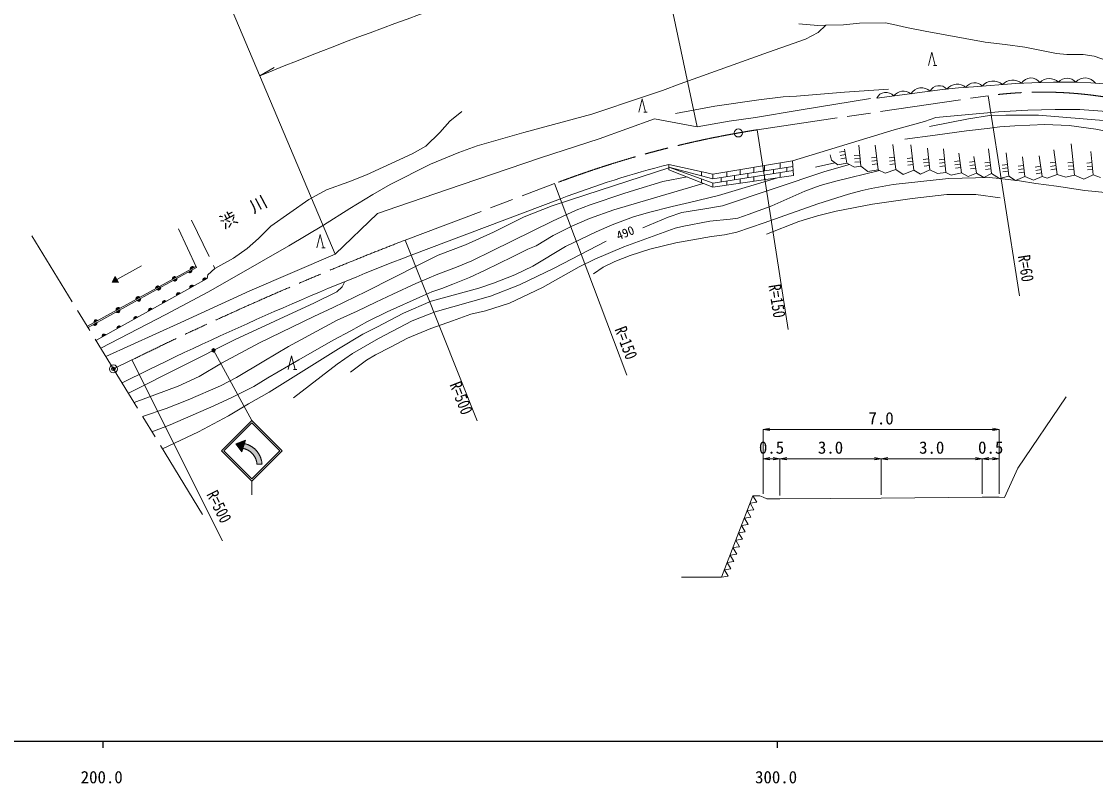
# Model space of a CAD drawing. Units: millimetres at full size, sheet at 1:1000, with parts at other scales. Extents: x 40000 to 680000, y 20000 to 380000.
# Drawn here: x 255948 to 415212, y 198715 to 311717 of the extents above; entities that cross this region are included whole.
import ezdxf
from ezdxf.enums import TextEntityAlignment as Align

# ---------------------------------------------------------------- set-up
doc = ezdxf.new("R2010")
doc.units = ezdxf.units.MM
doc.header["$LTSCALE"] = 1000
doc.header["$PDMODE"] = 32
doc.header["$PDSIZE"] = 500
doc.linetypes.add('CHAIN', pattern=[18.5, 12, -1.5, 3.5, -1.5])
doc.linetypes.add('DASHED', pattern=[7.5, 6, -1.5])
for name, color, linetype, lineweight in [('M-BGD', 7, 'Continuous', 13), ('M-BMK', 2, 'CHAIN', 13), ('M-BMK-HTXT', 7, 'Continuous', 13), ('M-BMK-SRVR', 3, 'Continuous', 13), ('M-STR-HTXT', 7, 'Continuous', 13), ('M-STR-STRC', 7, 'Continuous', 13), ('M-TTL-BAND', 7, 'Continuous', 25)]:
    doc.layers.add(name, color=color, linetype=linetype, lineweight=lineweight)
doc.layers.add('M-OTRS', color=6, linetype='Continuous')
doc.styles.add('ＭＳ ゴシック', font='')
doc.styles.get('ＭＳ ゴシック').set_extended_font_data('MS Gothic')

# ---------------------------------------------------------------- blocks, each defined once
blk = doc.blocks.new('open_arrow')
at = {"color": 0, "linetype": 'Continuous', "lineweight": -2}
blk.add_lwpolyline([(7.5, 1.25), (0, 0), (7.5, -1.25)], dxfattribs=at)

msp = doc.modelspace()

# ---------------------------------------------------------------- hatches: boundary and pattern name
at = {"layer": 'M-BGD'}
for points in [[(280677, 274559), (281225, 274862, -0.84072)], [(281541, 275249), (280993, 274947, -0.84072)], [(269851, 273880), (269394, 273055), (270336, 273005)], [(276401, 272411), (275853, 272109, -0.84072)], [(278890, 273786), (278342, 273483, -0.84072)], [(278434, 273318), (278981, 273621, -0.84072)], [(281478, 272510), (280931, 272205, -0.84072)], [(283388, 273576), (282841, 273271, -0.84072)], [(273481, 270800), (272934, 270497, -0.84072)], [(276035, 271992), (276583, 272295, -0.84072)], [(279467, 271387), (278920, 271082, -0.84072)], [(270552, 269182), (270004, 268880, -0.84072)], [(273056, 270344), (273604, 270647, -0.84072)], [(275312, 269068), (274765, 268763, -0.84072)], [(277402, 270235), (276856, 269930, -0.84072)], [(269996, 268651), (270544, 268954, -0.84072)], [(273152, 267862), (272605, 267557, -0.84072)], [(266571, 266757), (267119, 267060, -0.84072)], [(267277, 267374), (266729, 267072, -0.84072)], [(270672, 266477), (270125, 266172, -0.84072)], [(268467, 265247), (267921, 264942, -0.84072)]]:
    msp.add_hatch(color=256, dxfattribs=at).paths.add_polyline_path(points)
at = {"layer": 'M-STR-HTXT'}
msp.add_hatch(color=256, dxfattribs=at).paths.add_polyline_path([(284357, 262717, -0.41421), (284204, 263036, -0.41421), (284523, 263189, -1)])
at = {"layer": 'M-STR-STRC'}
for points in [[(289022, 249117), (289188, 249637), (287718, 249073), (288630, 247889), (288795, 248408), (288795, 248408)], [(289026, 249130), (289026, 249130), (289188, 249637), (287718, 249073), (288630, 247889), (288795, 248408), (288795, 248408)], [(290927, 247906), (290891, 247951), (290854, 247996), (290817, 248041), (290779, 248084), (290740, 248127), (290700, 248170), (290659, 248211), (290618, 248252), (290576, 248292), (290534, 248332), (290490, 248371), (290446, 248409), (290402, 248446), (290356, 248482), (290311, 248518), (290264, 248552), (290217, 248586), (290169, 248620), (290121, 248652), (290072, 248683), (290023, 248714), (289973, 248744), (289923, 248772), (289872, 248800), (289820, 248827), (289769, 248854), (289716, 248879), (289664, 248903), (289610, 248927), (289557, 248949), (289503, 248971), (289449, 248991), (289394, 249011), (289339, 249030), (289284, 249048), (289228, 249064), (289172, 249080), (289116, 249095), (289060, 249109), (289022, 249117), (288795, 248408), (288800, 248407), (288844, 248398), (288888, 248388), (288932, 248377), (288975, 248365), (289019, 248353), (289062, 248340), (289105, 248326), (289148, 248312), (289190, 248297), (289232, 248281), (289274, 248264), (289316, 248246), (289357, 248228), (289398, 248209), (289439, 248190), (289479, 248169), (289519, 248148), (289558, 248127), (289598, 248104), (289636, 248081), (289675, 248057), (289713, 248033), (289750, 248008), (289787, 247982), (289824, 247956), (289860, 247929), (289896, 247901), (289931, 247873), (289966, 247844), (290000, 247815), (290033, 247785), (290067, 247754), (290099, 247723), (290131, 247691), (290163, 247659), (290194, 247626), (290224, 247592), (290254, 247558), (290283, 247524), (290311, 247489), (290339, 247454), (290367, 247418), (290393, 247381), (290419, 247344), (290445, 247307), (290469, 247269), (290494, 247231), (290517, 247193), (290540, 247154), (290562, 247114), (290583, 247074), (290604, 247034), (290624, 246994), (290643, 246953), (290661, 246912), (290679, 246870), (290696, 246829), (290713, 246787), (290728, 246744), (290743, 246702), (290757, 246659), (290771, 246616), (290783, 246572), (290795, 246529), (290806, 246485), (290817, 246441), (290826, 246397), (290835, 246353), (290843, 246308), (290850, 246264), (290857, 246219), (290862, 246174), (290867, 246130), (290871, 246085), (291615, 246086), (291610, 246144), (291605, 246202), (291599, 246259), (291592, 246317), (291583, 246374), (291574, 246432), (291564, 246489), (291552, 246546), (291540, 246603), (291527, 246659), (291513, 246715), (291497, 246771), (291481, 246827), (291464, 246883), (291446, 246938), (291427, 246993), (291407, 247047), (291386, 247101), (291364, 247155), (291341, 247208), (291317, 247261), (291292, 247314), (291267, 247366), (291240, 247418), (291213, 247469), (291184, 247520), (291155, 247570), (291125, 247619), (291094, 247669), (291062, 247717), (291030, 247765), (290996, 247813), (290962, 247859)]]:
    msp.add_hatch(color=256, dxfattribs=at).paths.add_polyline_path(points)

# ---------------------------------------------------------------- linework, layer by layer
at = {"layer": 'M-BGD'}
for p, q in [((391194, 305181), (391694, 305181)), ((348224, 298256), (348724, 298256)), ((380392, 290242), (380106, 293399)), ((383002, 289710), (382541, 293390)), ((385605, 289747), (385162, 293451)), ((388265, 289691), (387846, 293414)), ((412098, 288925), (411613, 293587)), ((377272, 292333), (378061, 292462)), ((377352, 291840), (378142, 291968)), ((377433, 291346), (378222, 291475)), ((378347, 290712), (378012, 292765)), ((379445, 291828), (380242, 291900)), ((381974, 291480), (382768, 291579)), ((384592, 291483), (385386, 291578)), ((387268, 291396), (388063, 291486)), ((390645, 289728), (390291, 292906)), ((393001, 289325), (392654, 292810)), ((395334, 289285), (394937, 292168)), ((397560, 289232), (397191, 291674)), ((399799, 289152), (399332, 292815)), ((402362, 288766), (401984, 292241)), ((404724, 288731), (404387, 291627)), ((407287, 288719), (406834, 291799)), ((409510, 289035), (409023, 292660)), ((414880, 288952), (414535, 292424)), ((364551, 290072), (364550, 289330)), ((366145, 290339), (366140, 289577)), ((368447, 290724), (368441, 289936)), ((369450, 290093), (369452, 289456)), ((376562, 290766), (373707, 290127)), ((379490, 291330), (380287, 291402)), ((379535, 290832), (380332, 290904)), ((382036, 290983), (382830, 291083)), ((382098, 290487), (382892, 290587)), ((384651, 290987), (385446, 291082)), ((384711, 290490), (385505, 290585)), ((387324, 290900), (388119, 290989)), ((387380, 290403), (388175, 290492)), ((389671, 291250), (390466, 291339)), ((389726, 290753), (390521, 290842)), ((389781, 290256), (390577, 290345)), ((392010, 291204), (392806, 291283)), ((392060, 290706), (392856, 290785)), ((392109, 290208), (392905, 290288)), ((394296, 290958), (395088, 291067)), ((394364, 290463), (395156, 290572)), ((394432, 289968), (395225, 290077)), ((396506, 290855), (397297, 290974)), ((396580, 290360), (397371, 290479)), ((396655, 289866), (397446, 289985)), ((398788, 290756), (399582, 290857)), ((398851, 290260), (399645, 290361)), ((398915, 289764), (399708, 289865)), ((401377, 290420), (402173, 290506)), ((401432, 289922), (402227, 290009)), ((403738, 290283), (404533, 290376)), ((403796, 289787), (404591, 289879)), ((406271, 290129), (407063, 290245)), ((408475, 290732), (409268, 290838)), ((408542, 290236), (409334, 290343)), ((411104, 290749), (411899, 290831)), ((411155, 290251), (411951, 290334)), ((413902, 290703), (414698, 290782)), ((413951, 290205), (414747, 290284)), ((356780, 289425), (356788, 288823)), ((356794, 288360), (356801, 287792)), ((358450, 289052), (358455, 288381)), ((359716, 288578), (359716, 287930)), ((360537, 289401), (360538, 288705)), ((361687, 288884), (361687, 288239)), ((362513, 288368), (362509, 287724)), ((362521, 289733), (362517, 289013)), ((363642, 289189), (363641, 288545)), ((364549, 288687), (364548, 288026)), ((366135, 288936), (366131, 288260)), ((367451, 289781), (367452, 289142)), ((368437, 289297), (368432, 288600)), ((401486, 289425), (402281, 289512)), ((403854, 289290), (404648, 289382)), ((406344, 289634), (407135, 289751)), ((406417, 289139), (407208, 289256)), ((408608, 289741), (409401, 289847)), ((411207, 289754), (412003, 289837)), ((414001, 289708), (414797, 289787)), ((358461, 287756), (358467, 287126)), ((360540, 288059), (360541, 287433)), ((313714, 277063), (335855, 285424)), ((300471, 278143), (300971, 278143)), ((265715, 266512), (281811, 275398)), ((270094, 273443), (273768, 275478)), ((281225, 274862), (280677, 274559)), ((280993, 274947), (281541, 275249)), ((269394, 273055), (269851, 273880)), ((269394, 273055), (270336, 273005)), ((270336, 273005), (269851, 273880)), ((275853, 272109), (276401, 272411)), ((278342, 273483), (278890, 273786)), ((278981, 273621), (278434, 273318)), ((280931, 272205), (281478, 272510)), ((282841, 273271), (283388, 273576)), ((272934, 270497), (273481, 270800)), ((276583, 272295), (276035, 271992)), ((278920, 271082), (279467, 271387)), ((270004, 268880), (270552, 269182)), ((273604, 270647), (273056, 270344)), ((276856, 269930), (277402, 270235)), ((270544, 268954), (269996, 268651)), ((272605, 267557), (273152, 267862)), ((274765, 268763), (275312, 269068)), ((267119, 267060), (266571, 266757)), ((266729, 267072), (267277, 267374)), ((270125, 266172), (270672, 266477)), ((267921, 264942), (268467, 265247)), ((296260, 260117), (296760, 260117))]:
    msp.add_line(p, q, dxfattribs=at)
at = {"layer": 'M-BGD', "linetype": 'DASHED'}
msp.add_line((281171, 282261), (284636, 275086), dxfattribs=at)
at = {"layer": 'M-BGD'}
for points in [[(267703, 263267), (277376, 268259), (283589, 271557), (287467, 273817), (295582, 278424), (300737, 281534), (304614, 283977), (308035, 286084), (310624, 287520), (316596, 290556), (320819, 292304), (323528, 293270), (330420, 295271), (340503, 297991), (348168, 300531), (350985, 301475), (353631, 302472), (366718, 307175), (372199, 309117), (374083, 310087), (375240, 311146)], [(371214, 311356), (374053, 311096), (375240, 311146), (377866, 311239), (380217, 311453), (384047, 311498), (385264, 311271), (387168, 310835), (389927, 310302), (398865, 308628), (401802, 308307), (404753, 307893), (409425, 306973), (410944, 306804), (413358, 306839), (414992, 306553), (418131, 305495), (418772, 305416), (419739, 305625), (421192, 305906), (421699, 305851), (422740, 305496), (424214, 304334), (426837, 300688)], [(390444, 305181), (390944, 307181), (391444, 305181)], [(382778, 300339), (392498, 301619), (394883, 301861), (397123, 302020), (403377, 302513), (405775, 302616), (408975, 302732), (412087, 302732), (414530, 302636), (418346, 302319), (420596, 302040)], [(352905, 298091), (358775, 299154), (365275, 300108), (368903, 300538), (370896, 300660), (377988, 301240), (384523, 301664)], [(268471, 262014), (279594, 267077), (289828, 271778), (302484, 277226), (308763, 283250), (311748, 284267), (321141, 287476), (332906, 291480), (341591, 294334), (349822, 297272), (356141, 296089), (360902, 296926), (364802, 297496), (371268, 298587), (381822, 300280)], [(347474, 298256), (347974, 300256), (348474, 298256)], [(321238, 298368), (319467, 296920), (318005, 295243), (315886, 293251), (313882, 292113), (307122, 288997), (304511, 287951), (301153, 286743), (298560, 285339), (292915, 281347), (291111, 279528), (289397, 278051), (287390, 276639), (284636, 275086), (283579, 274136), (283469, 273621), (266994, 264424)], [(370263, 291028), (385370, 295652), (389838, 296904), (391528, 297490), (395874, 297878), (400806, 298332), (405173, 298588), (409240, 298688), (412864, 298676), (416199, 298401), (419311, 297985), (422407, 297433), (426119, 296491), (430175, 295160), (433281, 293695), (439295, 290502), (453520, 282997), (469819, 274783)], [(421331, 297130), (420272, 296940), (419071, 296845), (417008, 296973), (406773, 297843), (401904, 297843), (399495, 297765), (396396, 297257), (390607, 296134)], [(386923, 294271), (391424, 294867), (396103, 295514), (399140, 295864), (401042, 296073), (403225, 296260), (407714, 296435), (411286, 296308), (415236, 295760), (422734, 294282), (426559, 293291), (427741, 292913)], [(415973, 288571), (414880, 288952), (413458, 288355), (412098, 288925), (410822, 288622), (409510, 289035), (408065, 288488), (407287, 288719), (406024, 288161), (404724, 288731), (403368, 288156), (402362, 288766), (400980, 288434), (399799, 289152), (398654, 288559), (397560, 289232), (396333, 288752), (395334, 289285), (393814, 288926), (393001, 289325), (391798, 289152), (390645, 289728), (389250, 289096), (388265, 289691), (386665, 289022), (385605, 289747), (384006, 289208), (383002, 289710), (381425, 289466), (380392, 290242), (379487, 290097), (378347, 290712), (377007, 290441), (376039, 291146), (375852, 291961)], [(272642, 255205), (279165, 257659), (282319, 259096), (285608, 261036), (291252, 264087), (299277, 267988), (302156, 269313), (307075, 271662), (314971, 275685), (317726, 277051), (321797, 278598), (325936, 280477), (330506, 282752), (334648, 284385), (339614, 286020), (351933, 290011)], [(348061, 281116), (351838, 282698), (353866, 283375), (357267, 283930), (359892, 284359), (375083, 289449), (378732, 290504)], [(351922, 290510), (358450, 289052), (370263, 291028)], [(370263, 291028), (370417, 288894), (358467, 287126), (351940, 289734), (351922, 290510)], [(370321, 290228), (358444, 288380), (351931, 290122)], [(370366, 289599), (358506, 287740), (351931, 290122)], [(273903, 253148), (277399, 254308), (280660, 255633), (285465, 257691), (287830, 258941), (291887, 261323), (295542, 263524), (302771, 267422), (305742, 268747), (308489, 270114), (311024, 271303), (314403, 272839), (317705, 274265), (320470, 275283), (322738, 276204), (325750, 277725), (334703, 282130), (338201, 283752), (340274, 284521), (345283, 286199), (346840, 286686), (351075, 287972), (354636, 288657)], [(276854, 248331), (282181, 250877), (286666, 253255), (289615, 254999), (292671, 256744), (302965, 263151), (306571, 265335), (308627, 266366), (312588, 268441), (316685, 270237), (323763, 272186), (325929, 272924), (329122, 274168), (331796, 275413), (336628, 278338), (341162, 280504), (343552, 281552), (346701, 282744), (348941, 283395), (352445, 284298), (355016, 284872), (359316, 285914), (368049, 288543)], [(304727, 259710), (307110, 261470), (308455, 262266), (310651, 263419), (313171, 264750), (316630, 266177), (319841, 267335), (322575, 268312), (324760, 268801), (328338, 269932), (333211, 272250), (338633, 275353), (340943, 276468), (345278, 278318), (347434, 279104), (352885, 281062), (353924, 281311), (358025, 282119), (361027, 282395), (362148, 282558), (363858, 283134), (367196, 284389), (372097, 286553), (374377, 287409), (376682, 288042), (383165, 289628)], [(340788, 274291), (342181, 275304), (343919, 276120), (346210, 277006), (349132, 277961), (353003, 278888), (358246, 279833), (360209, 280084), (362043, 280451), (366055, 281839), (374038, 284677), (378587, 286093), (380601, 286661), (381946, 286928), (385214, 287526), (393421, 288415), (399457, 288582), (400980, 288434), (403964, 288087), (406378, 287674), (409443, 287271), (413641, 286670), (417188, 286329)], [(275292, 250879), (277974, 251910), (284482, 254709), (287252, 256012), (290416, 257591), (292469, 258875), (297084, 261548), (302142, 264449), (304795, 265827), (307247, 267211), (310196, 268658), (315456, 271038), (316804, 271624), (318283, 272119), (319902, 272783), (322372, 273750), (324710, 274837), (328774, 276792), (331017, 277971), (332265, 278466), (334775, 279966), (337567, 281359), (340179, 282509), (343808, 283768), (357024, 287703)], [(366425, 280199), (371222, 282057), (374002, 282910), (376730, 283584), (382145, 284624), (388025, 285449), (393140, 286039), (397463, 286039), (401066, 285583)], [(265812, 266337), (281889, 275229), (279254, 280958)], [(296263, 255910), (302751, 260886), (305019, 262477), (308883, 264721), (313894, 267308), (317272, 268679), (325491, 270966), (329779, 272645), (334947, 275148), (342626, 279148)], [(299721, 278143), (300221, 280143), (300721, 278143)], [(271793, 256591), (287645, 264565), (299417, 269987), (302731, 271640), (303516, 272349), (303896, 273144)], [(295510, 260117), (296010, 262117), (296510, 260117)], [(365917, 241168), (366482, 240939), (368417, 240939), (383417, 241045), (398417, 241157), (400917, 241160), (401723, 241146), (403680, 245475), (410843, 256040)], [(365917, 241168), (365458, 241375), (364417, 241375), (359751, 229311), (353843, 229311)], [(364417, 241375), (364971, 240415), (363993, 240278)], [(363569, 239181), (364123, 238222), (363145, 238085)], [(363993, 240278), (364547, 239319), (363569, 239181)], [(363145, 238085), (363699, 237125), (362720, 236988)], [(362296, 235891), (362850, 234932), (361872, 234795)], [(362720, 236988), (363274, 236029), (362296, 235891)], [(361872, 234795), (362426, 233835), (361448, 233698)], [(361024, 232601), (361578, 231642), (360600, 231505)], [(361448, 233698), (362002, 232739), (361024, 232601)], [(360600, 231505), (361154, 230545), (360176, 230408)], [(360176, 230408), (360730, 229449), (359751, 229311)]]:
    msp.add_lwpolyline(points, dxfattribs=at)
for centre, radius, start, end in [((397289, 301056), 1561, 43.15136, 145.46912), ((400023, 300817), 2062, 48.32052, 140.69252), ((402924, 300967), 2067, 50.01893, 137.73309), ((405635, 301741), 1603, 34.93179, 149.64175), ((408372, 301237), 2012, 48.00459, 135.04344), ((410999, 301595), 1713, 41.24958, 138.40018), ((413690, 301454), 1893, 36.47788, 137.85403), ((384130, 299726), 1484, 39.40915, 155.5912), ((386734, 299542), 1842, 52.71545, 142.2849), ((389422, 300017), 1858, 47.19003, 147.81032), ((392025, 300703), 1501, 40.89544, 153.18824), ((394705, 300435), 1988, 49.2338, 140.99163), ((388357, 147477), 147600, 104.29119, 110.83411), ((493255, -187018), 497600, 111.14798, 116.54749), ((280925, 274758), 318, 218.83747, 19.0552), ((281294, 275050), 318, 38.79179, 199.00952), ((276153, 272212), 318, 38.79179, 199.00952), ((278643, 273587), 318, 38.79179, 199.00952), ((278681, 273517), 318, 218.83747, 19.0552), ((281231, 272310), 318, 39.06377, 199.2815), ((283141, 273376), 318, 39.06377, 199.2815), ((273234, 270601), 318, 38.79179, 199.00952), ((276283, 272191), 318, 218.83747, 19.0552), ((279220, 271187), 318, 39.06377, 199.2815), ((270304, 268983), 318, 38.79179, 199.00952), ((273303, 270543), 318, 218.83747, 19.0552), ((275065, 268868), 318, 39.06377, 199.2815), ((277156, 270035), 318, 39.06377, 199.2815), ((270243, 268851), 318, 218.83747, 19.0552), ((272905, 267662), 318, 39.06377, 199.2815), ((266819, 266957), 318, 218.83747, 19.0552), ((267029, 267175), 318, 38.79179, 199.00952), ((270425, 266277), 318, 39.06377, 199.2815), ((268221, 265047), 318, 39.06377, 199.2815)]:
    msp.add_arc(centre, radius, start, end, dxfattribs=at)
at = {"layer": 'M-BMK'}
for p, q in [((365032, 295653), (399314, 300710)), ((312866, 279308), (335008, 287670)), ((282808, 238611), (257498, 279926)), ((269586, 260193), (272328, 261526))]:
    msp.add_line(p, q, dxfattribs=at)
for centre, radius, start, end in [((407308, 241245), 60000, 62.35877, 97.65674), ((388357, 147477), 150000, 98.9458, 110.83411), ((493255, -187018), 500000, 111.14798, 116.22225)]:
    msp.add_arc(centre, radius, start, end, dxfattribs=at)
at = {"layer": 'M-BMK-SRVR'}
for centre in [(362249, 295188), (269586, 260193)]:
    msp.add_circle(centre, 600, dxfattribs=at)
at = {"layer": 'M-OTRS'}
msp.add_point((269586, 260193), dxfattribs=at)
at = {"layer": 'M-STR-HTXT'}
for p, q in [((348146, 333875), (356141, 296089)), ((287195, 313344), (302484, 277226)), ((291300, 303646), (293426, 304874)), ((403940, 271042), (399314, 300710)), ((365032, 295653), (369638, 266022)), ((335008, 287670), (345724, 259284)), ((312866, 279308), (323500, 252493)), ((284440, 262953), (290095, 252539)), ((272328, 261526), (285774, 234702)), ((365917, 241668), (365917, 251223)), ((400917, 251222), (365917, 251222)), ((400917, 241660), (400917, 251223)), ((365917, 246885), (368417, 246885)), ((368417, 241439), (368417, 246886)), ((368417, 246885), (383417, 246885)), ((383417, 241545), (383417, 246886)), ((383417, 246885), (398417, 246885)), ((398417, 241657), (398417, 246886)), ((398417, 246885), (400917, 246885))]:
    msp.add_line(p, q, dxfattribs=at)
msp.add_circle((284440, 262953), 250, dxfattribs=at)
msp.add_arc((493255, -187018), 530600, 105.63599, 112.37184, dxfattribs=at)
at = {"layer": 'M-STR-STRC'}
for p, q in [((285595, 248039), (290095, 252539)), ((285948, 248039), (290095, 252186)), ((294595, 248039), (290095, 252539)), ((294241, 248039), (290095, 252186)), ((289188, 249637), (287718, 249073)), ((287718, 249073), (288630, 247889)), ((288630, 247889), (289188, 249637)), ((285595, 248039), (290095, 243539)), ((285948, 248039), (290095, 243892)), ((290095, 243892), (294241, 248039)), ((290095, 243539), (294595, 248039)), ((291615, 246086), (290871, 246085)), ((290095, 243539), (290095, 241539))]:
    msp.add_line(p, q, dxfattribs=at)
for points in [[(289188, 249637), (287718, 249073), (288630, 247889)], [(289188, 249637), (287718, 249073), (288630, 247889)], [(289022, 249117), (289188, 249637), (287718, 249073), (288630, 247889), (288795, 248408)], [(289022, 249117), (288795, 248408), (288795, 248408), (288800, 248407), (288844, 248398), (288888, 248388), (288932, 248377), (288975, 248365), (289019, 248353), (289062, 248340), (289105, 248326), (289148, 248312), (289190, 248297), (289232, 248281), (289274, 248264), (289316, 248246), (289357, 248228), (289398, 248209), (289439, 248190), (289479, 248169), (289519, 248148), (289558, 248127), (289598, 248104), (289636, 248081), (289675, 248057), (289713, 248033), (289750, 248008), (289787, 247982), (289824, 247956), (289860, 247929), (289896, 247901), (289931, 247873), (289966, 247844), (290000, 247815), (290033, 247785), (290067, 247754), (290099, 247723), (290131, 247691), (290163, 247659), (290194, 247626), (290224, 247592), (290254, 247558), (290283, 247524), (290311, 247489), (290339, 247454), (290367, 247418), (290393, 247381), (290419, 247344), (290445, 247307), (290469, 247269), (290494, 247231), (290517, 247193), (290540, 247154), (290562, 247114), (290583, 247074), (290604, 247034), (290624, 246994), (290643, 246953), (290661, 246912), (290679, 246870), (290696, 246829), (290713, 246787), (290728, 246744), (290743, 246702), (290757, 246659), (290771, 246616), (290783, 246572), (290795, 246529), (290806, 246485), (290817, 246441), (290826, 246397), (290835, 246353), (290843, 246308), (290850, 246264), (290857, 246219), (290862, 246174), (290867, 246130), (290871, 246085), (290871, 246085), (291615, 246086), (291615, 246086), (291610, 246144), (291605, 246202), (291599, 246259), (291592, 246317), (291583, 246374), (291574, 246432), (291564, 246489), (291552, 246546), (291540, 246603), (291527, 246659), (291513, 246715), (291497, 246771), (291481, 246827), (291464, 246883), (291446, 246938), (291427, 246993), (291407, 247047), (291386, 247101), (291364, 247155), (291341, 247208), (291317, 247261), (291292, 247314), (291267, 247366), (291240, 247418), (291213, 247469), (291184, 247520), (291155, 247570), (291125, 247619), (291094, 247669), (291062, 247717), (291030, 247765), (290996, 247813), (290962, 247859), (290927, 247906), (290891, 247951), (290854, 247996), (290817, 248041), (290779, 248084), (290740, 248127), (290700, 248170), (290659, 248211), (290618, 248252), (290576, 248292), (290534, 248332), (290490, 248371), (290446, 248409), (290402, 248446), (290356, 248482), (290311, 248518), (290264, 248552), (290217, 248586), (290169, 248620), (290121, 248652), (290072, 248683), (290023, 248714), (289973, 248744), (289923, 248772), (289872, 248800), (289820, 248827), (289769, 248854), (289716, 248879), (289664, 248903), (289610, 248927), (289557, 248949), (289503, 248971), (289449, 248991), (289394, 249011), (289339, 249030), (289284, 249048), (289228, 249064), (289172, 249080), (289116, 249095), (289060, 249109)]]:
    msp.add_lwpolyline(points, close=True, dxfattribs=at)
at = {"layer": 'M-TTL-BAND'}
for p, q in [((40000, 205000), (579000, 205000)), ((268000, 205000), (268000, 204000)), ((368000, 205000), (368000, 204000))]:
    msp.add_line(p, q, dxfattribs=at)

# ---------------------------------------------------------------- block references
at = {"layer": 'M-STR-HTXT', "xscale": 133, "yscale": 133}
for p in [(365917, 251222), (365917, 246885), (368417, 246885), (383417, 246885), (398417, 246885)]:
    msp.add_blockref('open_arrow', p, dxfattribs=at)
at = {"layer": 'M-STR-HTXT', "xscale": 133, "yscale": 133, "rotation": 180}
for p in [(400917, 251222), (368417, 246885), (383417, 246885), (398417, 246885), (400917, 246885)]:
    msp.add_blockref('open_arrow', p, dxfattribs=at)

# ---------------------------------------------------------------- texts
at = {"layer": 'M-BGD', "style": 'ＭＳ ゴシック'}
msp.add_text('490', height=1320, rotation=21.939, dxfattribs=at).set_placement((345484, 280373), align=Align.MIDDLE_CENTER)
at = {"layer": 'M-BMK-HTXT', "style": 'ＭＳ ゴシック'}
msp.add_text('渋\u3000川', height=1833, rotation=27.853, dxfattribs=at).set_placement((286208, 280413), align=Align.BOTTOM_LEFT)
at = {"layer": 'M-STR-HTXT', "style": 'ＭＳ ゴシック', "width": 0.8}
for s, rotation, p in [('R=60', 278.998, (405492, 277227)), ('R=150', 278.836, (368525, 272872)), ('R=150', 290.682, (345588, 266723)), ('R=500', 291.632, (321102, 258540)), ('R=500', 296.624, (284962, 242418))]:
    msp.add_text(s, height=1833, rotation=rotation, dxfattribs=at).set_placement(p, align=Align.TOP_LEFT)
at = {"layer": 'M-STR-HTXT', "style": 'ＭＳ ゴシック'}
for s, p in [('7.0', (383417, 251409)), ('0.5', (367167, 247073)), ('3.0', (375917, 247073)), ('3.0', (390917, 247073)), ('0.5', (399667, 247073))]:
    msp.add_text(s, height=1833, dxfattribs=at).set_placement(p, align=Align.BOTTOM_CENTER)
at = {"layer": 'M-TTL-BAND', "style": 'ＭＳ ゴシック'}
for s, p in [('200.0', (267844, 198195)), ('300.0', (367844, 198195))]:
    msp.add_text(s, height=1833, dxfattribs=at).set_placement(p, align=Align.BOTTOM_CENTER)

doc.saveas('drawing.dxf')
